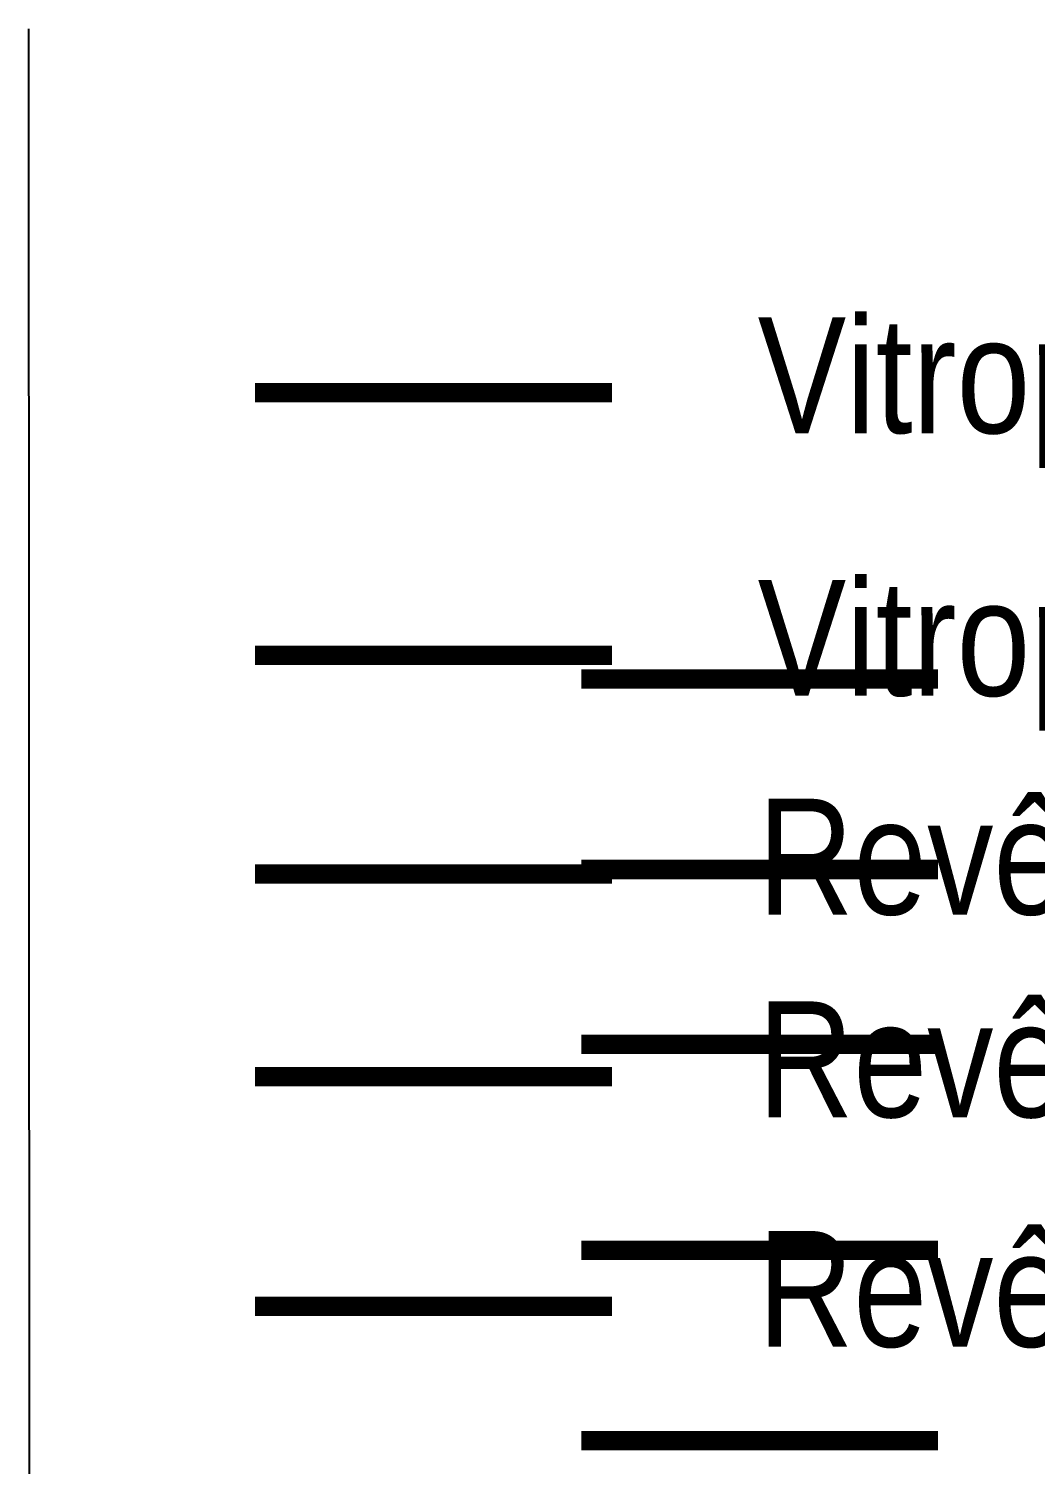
# Model space of a CAD drawing. Extents: x -27 to 25.3, y -8.5 to 57.5.
# Drawn here: x -8.42 to -3.23, y 50.11 to 57.52 of the extents above; entities that cross this region are included whole.
import ezdxf

# ---------------------------------------------------------------- set-up
doc = ezdxf.new("R2010")
doc.units = 0
doc.header["$LTSCALE"] = 0.002
doc.linetypes.add('AXES2', pattern=[28.575, 19.05, -3.175, 3.175, -3.175])
doc.linetypes.add('CACHE', pattern=[0.375, 0.25, -0.125])
doc.layers.add('A-legende', color=7, linetype='Continuous')
doc.layers.add('A-signalétique', color=7, linetype='Continuous', true_color=0x666666)
doc.styles.get("Standard").update_dxf_attribs({"font": 'ARIALN.TTF'})

# ---------------------------------------------------------------- blocks, each defined once
blk = doc.blocks.new('Xref-R4-2018-11')
blk.add_line((-5.6925, 36.8515), (-5.6987, 50.6466))

msp = doc.modelspace()

# ---------------------------------------------------------------- linework, layer by layer
at = {"layer": 'A-legende', "linetype": 'CACHE', "ltscale": 1000, "const_width": 0.1}
msp.add_lwpolyline([(-5.5705, 54.1589), (-3.7275, 54.1589)], dxfattribs=at)
at = {"layer": 'A-legende', "color": 151, "linetype": 'CACHE', "ltscale": 1000, "true_color": 0xa4b6e5, "const_width": 0.1}
msp.add_lwpolyline([(-5.5705, 53.176), (-3.7275, 53.176)], dxfattribs=at)
at = {"layer": 'A-legende', "color": 5, "linetype": 'CACHE', "ltscale": 1000, "true_color": 0x1100ff, "const_width": 0.1}
msp.add_lwpolyline([(-5.5705, 52.2742), (-3.7275, 52.2742)], dxfattribs=at)
at = {"layer": 'A-legende', "color": 21, "linetype": 'CACHE', "ltscale": 1000, "true_color": 0xff9f7f, "const_width": 0.1}
msp.add_lwpolyline([(-5.5705, 51.2103), (-3.7275, 51.2103)], dxfattribs=at)
at = {"layer": 'A-legende', "color": 205, "linetype": 'CACHE', "ltscale": 1000, "true_color": 0x8546b9, "const_width": 0.1}
msp.add_lwpolyline([(-5.5705, 50.2274), (-3.7275, 50.2274)], dxfattribs=at)
at = {"layer": 'A-signalétique', "color": 1, "linetype": 'CACHE', "ltscale": 2000, "true_color": 0xff0000, "const_width": 0.1}
msp.add_lwpolyline([(-7.2538, 55.637), (-5.4108, 55.637)], dxfattribs=at)
at = {"layer": 'A-signalétique', "color": 93, "linetype": 'CACHE', "ltscale": 2000, "true_color": 0x6dd544, "const_width": 0.1}
msp.add_lwpolyline([(-7.2538, 54.2815), (-5.4108, 54.2815)], dxfattribs=at)
at = {"layer": 'A-signalétique', "color": 253, "linetype": 'AXES2', "ltscale": 50, "true_color": 0x999999, "const_width": 0.1}
msp.add_lwpolyline([(-7.2538, 53.1526), (-5.4108, 53.1526)], dxfattribs=at)
at = {"layer": 'A-signalétique', "color": 132, "linetype": 'AXES2', "ltscale": 50, "true_color": 0x18c9c0, "const_width": 0.1}
msp.add_lwpolyline([(-7.2538, 52.1064), (-5.4108, 52.1064)], dxfattribs=at)
at = {"layer": 'A-signalétique', "color": 1, "linetype": 'AXES2', "ltscale": 50, "true_color": 0xff0000, "const_width": 0.1}
msp.add_lwpolyline([(-7.2538, 50.9215), (-5.4108, 50.9215)], dxfattribs=at)

# ---------------------------------------------------------------- block references
at = {"ltscale": 0.01}
msp.add_blockref('Xref-R4-2018-11', (-2.7244, 6.8691), dxfattribs=at)

# ---------------------------------------------------------------- texts
at = {"layer": 'A-signalétique', "color": 0, "ltscale": 0.1, "char_height": 0.59757, "attachment_point": 1}
for s, width, insert in [('Vitrophanie V1 : Visuels dessinés sur mesure impression numérique sur vinyle adhésif ', 30.549949, (-4.6589, 56.0256)), ('Vitrophanie V2 : Visuels dessinés sur mesure impression numérique sur vinyle adhésif ', 30.549949, (-4.6589, 54.6701)), ('Revêtement adhésif A1 - Sous bassement moulures RAL 7016 + Cool Gray 1C ', 31.437712, (-4.6589, 53.5412)), ('Revêtement adhésif A6 - Visuel impression sur mesure sur adhésif ', 30.205574, (-4.6589, 52.495)), ('Revêtement adhésif A - Visuel impression sur mesure sur adhésif ', 30.205574, (-4.6589, 51.3101))]:
    msp.add_mtext_dynamic_manual_height_columns(s, width=width, gutter_width=12.5, heights=[0], dxfattribs=dict(at, insert=insert))

doc.saveas('drawing.dxf')
